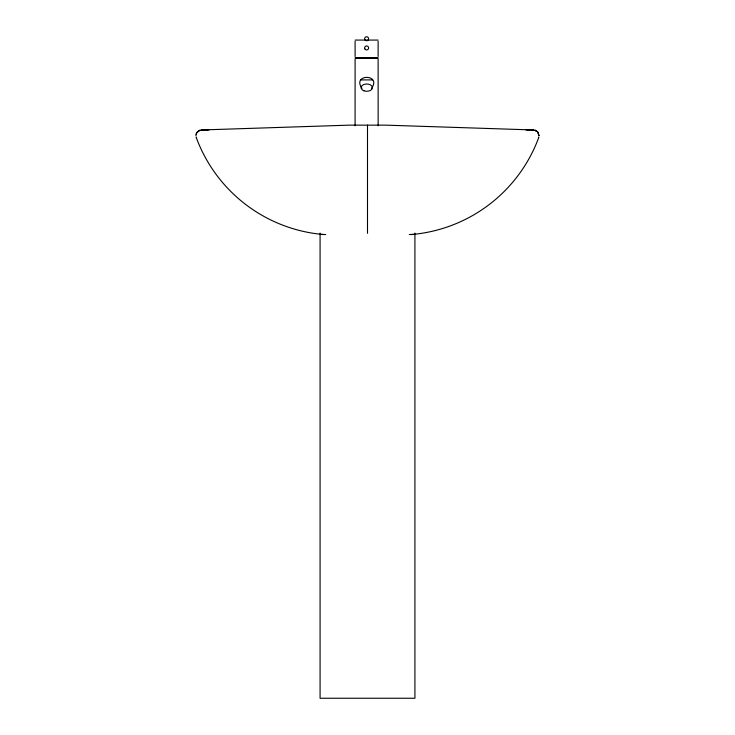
<?xml version="1.0" encoding="UTF-8"?>
<svg xmlns="http://www.w3.org/2000/svg" width="735" height="735" viewBox="0 0 735 735"><rect width="100%" height="100%" fill="white"/><g stroke="black" fill="none" stroke-linecap="round" stroke-linejoin="round"><path stroke-width="1.1" d="M355.106 41.233L355.106 56.457M378.121 56.457L378.121 41.233M355.106 59.186L355.088 125.777M195.905 135.745L196.548 132.925L199.856 130.205L197.403 131.74L196.052 134.294M371.552 88.384C381.998 73.711 351.532 73.711 361.987 88.384M198.588 130.812L201.298 129.976L349.318 125.143L385.682 125.143L533.702 129.976L537.597 131.74L539.113 135.745L537.588 131.74L535.144 130.205M409.285 234.548L413.327 234.364M360.83 79.913L372.7 79.913M355.189 40.076L378.047 40.076M355.18 57.642L378.047 57.642M355.18 58.442L378.047 58.442M205.24 129.976L201.344 129.976L202.759 130.113M208.225 129.976L209.025 129.976M525.975 129.976L526.774 129.976M529.76 129.976L533.656 129.976L532.213 130.113M202.786 130.113L201.491 129.976M196.585 137.188L196.126 137.188A149.131 149.131 0 0 0 323.841 234.557M538.415 137.188L538.874 137.188A149.131 149.131 0 0 1 411.159 234.557M321.673 234.364L325.715 234.548M535.089 130.205L536.412 130.812M378.121 59.186L378.148 125.777M414.917 233.105L414.917 698.25L320.083 698.25L320.083 233.105M367.5 125.143L367.5 233.344M207.288 129.976L205.874 130.205L207.307 129.976M529.126 130.205L527.693 129.976L529.126 130.205M363.926 90.8A5.678 3.647 0 0 0 372.443 87.64A5.678 3.647 0 0 0 363.926 84.479A5.678 3.647 0 0 0 363.926 90.8M365.626 40.462A1.984 1.984 0 0 0 368.602 38.734A1.984 1.984 0 0 0 365.626 37.016A1.984 1.984 0 0 0 365.626 40.462M364.891 48.96A1.984 1.984 0 0 0 368.336 48.96A1.984 1.984 0 0 0 366.618 45.974A1.984 1.984 0 0 0 364.891 48.96"/></g></svg>
